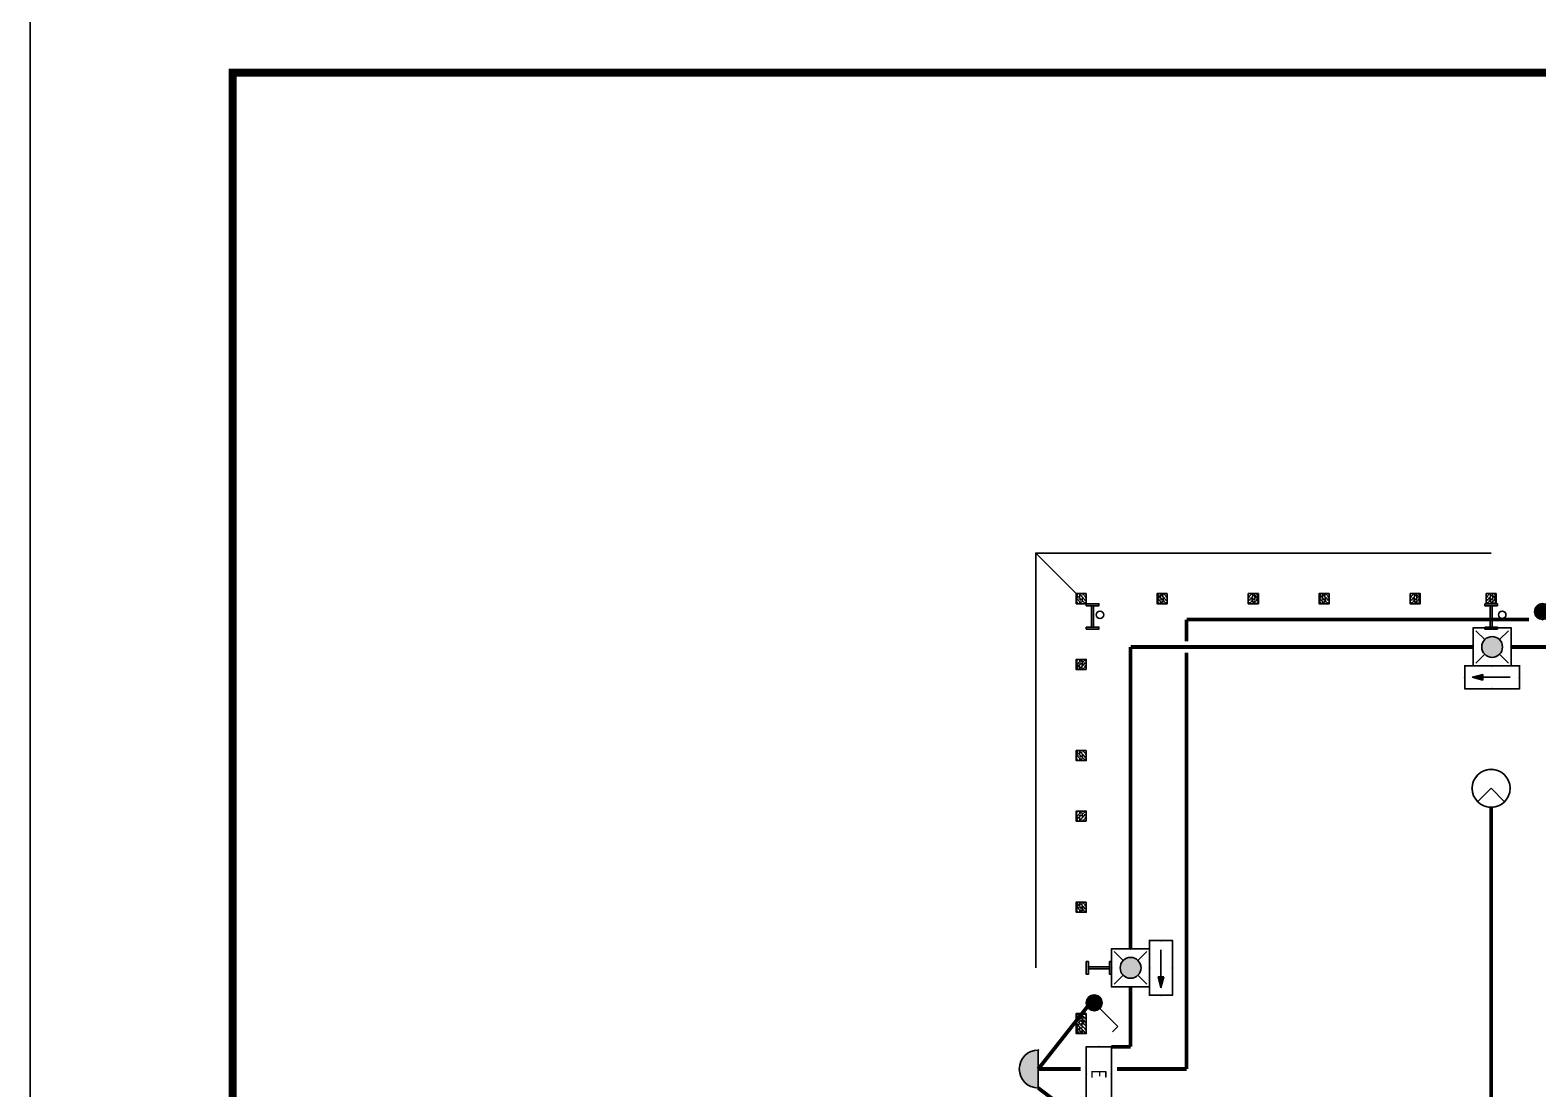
# Model space of a CAD drawing. Extents: x 1060579 to 1383165, y 581819 to 1037910.
# Drawn here: x 1236105 to 1265903, y 761727 to 782659 of the extents above; entities that cross this region are included whole.
import ezdxf
from ezdxf.enums import TextEntityAlignment as Align

# ---------------------------------------------------------------- set-up
doc = ezdxf.new("R2010")
doc.units = 0
doc.header["$LTSCALE"] = 1000
doc.header["$MEASUREMENT"] = 0
doc.linetypes.add('DASH', pattern=[0.35, 0.25, -0.1])
for name, color, linetype in [('EQUIP-照明', 3, 'Continuous'), ('GZ', 30, 'Continuous'), ('PUB_TITLE', 4, 'Continuous'), ('TEL_TEXT', 7, 'Continuous'), ('WIRE-应急', 2, 'DASH'), ('WIRE-照明', 1, 'Continuous'), ('刚柱', 2, 'Continuous'), ('卫浴', 7, 'Continuous'), ('散水', 32, 'Continuous')]:
    doc.layers.add(name, color=color, linetype=linetype)
doc.styles.add('_TEL_ATTDEF', font='GBENOR', dxfattribs={"width": 0.8, "height": 3, "bigfont": 'GBCBIG'})
doc.styles.add('_TEL_DIM', font='SIMPLEX', dxfattribs={"width": 0.8, "height": 3.5, "bigfont": 'HZTXT'})
doc.styles.get("Standard").update_dxf_attribs({"font": 'gbenor.shx', "bigfont": 'gbcbig.shx'})

# ---------------------------------------------------------------- blocks, each defined once
blk = doc.blocks.new('sdhfxdhnfdhx')
h = blk.add_hatch(color=256)
h.paths.add_polyline_path([(3050366, 936899), (3050616, 936899), (3050616, 936859), (3050366, 936859)])
h.paths.add_polyline_path([(3050511, 937319), (3050511, 936899), (3050471, 936899), (3050471, 937319)])
h.paths.add_polyline_path([(3050366, 937359), (3050616, 937359), (3050616, 937319), (3050366, 937319)])
for points in [[(3050366, 937359), (3050616, 937359), (3050616, 937319), (3050366, 937319)], [(3050511, 937319), (3050511, 936899), (3050471, 936899), (3050471, 937319)], [(3050366, 936899), (3050616, 936899), (3050616, 936859), (3050366, 936859)]]:
    blk.add_lwpolyline(points, close=True)
blk = doc.blocks.new('$equip$00002831')
for q in [(-0.354, -0.354), (0.354, -0.354)]:
    blk.add_line((0, 0), q)
at = {"const_width": 0.04}
blk.add_lwpolyline([(0.5, 0, 1), (-0.5, 0, 1), (0.5, 0, -2.700563)], format="xyb", dxfattribs=at)
blk.add_circle((0, 0), 0.5)
for p in [(0, 0.5), (-0.5, 0), (0.5, 0), (0, -0.5)]:
    blk.add_point(p)
at = {"color": 7, "style": '_TEL_DIM', "flags": 1}
for tag in ['A', 'REMARK']:
    blk.add_attdef(tag, text='', height=0.00002, dxfattribs=at).set_placement((0, 0), align=Align.MIDDLE_CENTER)
blk = doc.blocks.new('$equip$00002534')
for p, q in [((-0.72, 0.66), (-0.72, 0)), ((0.72, 0.66), (-0.72, 0.66)), ((0.72, 0), (0.72, 0.66)), ((-0.72, 0), (0.72, 0))]:
    blk.add_line(p, q)
at = {"const_width": 0.04}
blk.add_lwpolyline([(-0.72, 0.66), (-0.72, 0), (0.72, 0), (0.72, 0.66), (-0.72, 0.66), (-0.72, 0)], dxfattribs=at)
for p in [(0, 0.66), (-0.72, 0.33), (0, 0), (0.72, 0.33)]:
    blk.add_point(p)
at = {"color": 7, "style": '_TEL_DIM'}
blk.add_attdef('$TEXT$', text='', height=0.4, dxfattribs=at).set_placement((0, 0.33), align=Align.MIDDLE_CENTER)
at = {"color": 7, "style": '_TEL_DIM', "flags": 1}
blk.add_attdef('A', text='', height=0.00002, dxfattribs=at).set_placement((0, 0), align=Align.MIDDLE_CENTER)
blk = doc.blocks.new('$equip$00002604')
blk.add_hatch(color=256).paths.add_polyline_path([(0.275, 0.5, 1), (-0.274, 0.5, 1)])
for p, q in [((-0.429, 0.929), (-0.194, 0.694)), ((0.194, 0.694), (0.429, 0.929)), ((-0.429, 0.071), (-0.194, 0.306)), ((0.194, 0.306), (0.429, 0.071))]:
    blk.add_line(p, q)
at = {"const_width": 0.04}
blk.add_lwpolyline([(-0.5, 1), (-0.5, 0), (0.5, 0), (0.5, 1), (-0.5, 1), (-0.5, 0)], dxfattribs=at)
blk.add_lwpolyline([(-0.5, 1), (-0.5, 0), (0.5, 0), (0.5, 1)], close=True)
blk.add_circle((0, 0.5), 0.275)
for p in [(0, 1), (-0.5, 0.5), (0.5, 0.5), (0, 0)]:
    blk.add_point(p)
at = {"color": 7, "style": '_TEL_DIM', "flags": 1}
blk.add_attdef('A', text='', height=0.000025, dxfattribs=at).set_placement((0, 0), align=Align.MIDDLE_CENTER)
blk = doc.blocks.new('$equip$00002540')
blk.add_hatch(color=256).paths.add_polyline_path([(0.24, 0.372), (0.24, 0.228), (0.528, 0.3)])
for p, q in [((-0.72, 0.6), (-0.72, 0)), ((0.72, 0.6), (-0.72, 0.6)), ((0.72, 0), (0.72, 0.6)), ((-0.72, 0), (0.72, 0)), ((0.24, 0.372), (0.24, 0.228)), ((0.528, 0.3), (0.24, 0.372)), ((0.24, 0.228), (0.528, 0.3))]:
    blk.add_line(p, q)
at = {"color": 7}
blk.add_line((-0.48, 0.3), (0.48, 0.3), dxfattribs=at)
at = {"const_width": 0.04}
blk.add_lwpolyline([(-0.72, 0.6), (-0.72, 0), (0.72, 0), (0.72, 0.6), (-0.72, 0.6), (-0.72, 0)], dxfattribs=at)
for p in [(0, 0.6), (-0.72, 0.3), (0, 0), (0.72, 0.3)]:
    blk.add_point(p)
at = {"color": 7, "style": '_TEL_DIM', "flags": 1}
blk.add_attdef('A', text='', height=0.00002, dxfattribs=at).set_placement((0, 0), align=Align.MIDDLE_CENTER)
blk = doc.blocks.new('$equip$00001168')
blk.add_line((-0.5, 0), (0.5, 0))
blk.add_arc((0, 0), 0.5, 180, 0)
for p in [(-0.5, 0), (0, 0), (0.5, 0), (0, -0.5)]:
    blk.add_point(p)
for points in [[(0.433, -0.25), (-0.433, -0.25), (0.5, 0), (-0.5, 0)], [(0.25, -0.433), (-0.25, -0.433), (0.433, -0.25), (-0.433, -0.25)], [(0, -0.5), (0, -0.5), (0.25, -0.433), (-0.25, -0.433)]]:
    blk.add_solid(points)
at = {"flags": 9}
blk.add_attdef('A', (0, 0), '', height=0.00002, dxfattribs=at)
blk = doc.blocks.new('$equip$00001962')
for p, q in [((0.147, 0.356), (0.625, 0.833)), ((0.625, 0.833), (0.766, 0.692))]:
    blk.add_line(p, q)
blk.add_circle((0, 0.208), 0.208)
for p in [(0, 0.417), (-0.208, 0.208), (0, 0), (0.208, 0.208)]:
    blk.add_point(p)
for points in [[(0, 0.417), (0, 0.417), (-0.104, 0.389), (0.104, 0.389)], [(-0.18, 0.313), (0.18, 0.313), (-0.208, 0.208), (0.208, 0.208)], [(-0.18, 0.104), (0.18, 0.104), (-0.208, 0.208), (0.208, 0.208)], [(-0.104, 0.389), (0.104, 0.389), (-0.18, 0.313), (0.18, 0.313)], [(-0.104, 0.028), (0.104, 0.028), (-0.18, 0.104), (0.18, 0.104)], [(0, 0), (0, 0), (-0.104, 0.028), (0.104, 0.028)]]:
    blk.add_solid(points)
at = {"layer": 'TEL_TEXT', "style": '_TEL_DIM', "flags": 1}
blk.add_attdef('A', text='', height=0.00002, dxfattribs=at).set_placement((0, 0), align=Align.MIDDLE_CENTER)

msp = doc.modelspace()

# ---------------------------------------------------------------- hatches: boundary and pattern name
at = {"layer": 'GZ'}
h = msp.add_hatch(dxfattribs=at)
h.set_pattern_fill('钢筋混凝土', color=8, scale=20, style=0)
h.set_pattern_definition([(135, (1310363.753, 695713.577), (35.35534, 35.35534), []), (130, (1310363.75, 695713.58), (-143.45204, -12.55043), [15, -165]), (185, (1310363.75, 695713.58), (27.75027, 150.43843), [12, -132]), (79.5486, (1310351.8, 695712.53), (-115.70188, 137.8879), [12.74804, -140.22842]), (133.8158, (1310363.75, 695753.58), (-213.4482, -33.1038), [22.5, -247.5]), (83.3644, (1310345.97, 695750.82), (-186.93254, 194.82357), [19.12206, -210.3426]), (188.8158, (1310363.75, 695753.58), (-186.9324, 194.8237), [18, -198]), (159, (1310343.75, 695743.58), (-119.38141, -80.52378), [15, -165]), (214, (1310343.75, 695743.58), (-48.66307, 145.03), [12, -132]), (108.5486, (1310333.8, 695736.87), (-168.04453, 64.5061), [12.74804, -140.22842]), (142.5, (1310363.753, 695713.577), (-2.43197, 66.57877), [0, -130.4, 0, -134, 0, -132.5]), (172.5, (1310363.75, 695713.58), (-52.61391, 78.88234), [0, -76.4, 0, -127.4, 0, -50.5]), (212.5, (1310408.353, 695713.58), (-106.764487, -4.510974), [0, -50, 0, -156, 0, -207]), (222.5, (1310428.35, 695713.58), (-116.63723, 20.021), [0, -65, 0, -103.6, 0, -147])])
h.paths.add_polyline_path([(1256979, 771519), (1256779, 771519), (1256779, 771319), (1256979, 771319)])
h = msp.add_hatch(dxfattribs=at)
h.set_pattern_fill('钢筋混凝土', color=8, scale=20, style=0)
h.set_pattern_definition([(135, (1311963.505, 695713.577), (35.35534, 35.35534), []), (130, (1311963.5, 695713.58), (-143.45204, -12.55043), [15, -165]), (185, (1311963.5, 695713.58), (27.75027, 150.43843), [12, -132]), (79.5486, (1311951.55, 695712.53), (-115.70188, 137.8879), [12.74804, -140.22842]), (133.8158, (1311963.5, 695753.58), (-213.4482, -33.1038), [22.5, -247.5]), (83.3644, (1311945.72, 695750.82), (-186.93254, 194.82357), [19.12206, -210.3426]), (188.8158, (1311963.5, 695753.58), (-186.9324, 194.8237), [18, -198]), (159, (1311943.5, 695743.58), (-119.38141, -80.52378), [15, -165]), (214, (1311943.5, 695743.58), (-48.66307, 145.03), [12, -132]), (108.5486, (1311933.56, 695736.87), (-168.04453, 64.5061), [12.74804, -140.22842]), (142.5, (1311963.505, 695713.577), (-2.43197, 66.57877), [0, -130.4, 0, -134, 0, -132.5]), (172.5, (1311963.505, 695713.58), (-52.61391, 78.88234), [0, -76.4, 0, -127.4, 0, -50.5]), (212.5, (1312008.105, 695713.58), (-106.764487, -4.510974), [0, -50, 0, -156, 0, -207]), (222.5, (1312028.11, 695713.58), (-116.63723, 20.021), [0, -65, 0, -103.6, 0, -147])])
h.paths.add_polyline_path([(1258579, 771519), (1258379, 771519), (1258379, 771319), (1258579, 771319)])
h = msp.add_hatch(dxfattribs=at)
h.set_pattern_fill('钢筋混凝土', color=8, scale=20, style=0)
h.set_pattern_definition([(45, (1206794.22, 695713.577), (-35.35534, 35.35534), []), (50, (1206794.22, 695713.58), (143.45204, -12.55043), [15, -165]), (355, (1206794.22, 695713.58), (-27.75027, 150.43843), [12, -132]), (100.4514, (1206806.18, 695712.53), (115.70188, 137.8879), [12.74804, -140.22842]), (46.1842, (1206794.22, 695753.58), (213.4482, -33.1038), [22.5, -247.5]), (96.6356, (1206812, 695750.82), (186.93254, 194.82357), [19.12206, -210.3426]), (351.1842, (1206794.22, 695753.58), (186.9324, 194.8237), [18, -198]), (21, (1206814.22, 695743.58), (119.38141, -80.52378), [15, -165]), (326, (1206814.22, 695743.58), (48.66307, 145.03), [12, -132]), (71.4514, (1206824.17, 695736.87), (168.04453, 64.5061), [12.74804, -140.22842]), (37.5, (1206794.22, 695713.577), (2.43197, 66.57877), [0, -130.4, 0, -134, 0, -132.5]), (7.5, (1206794.22, 695713.58), (52.61391, 78.88234), [0, -76.4, 0, -127.4, 0, -50.5]), (327.5, (1206749.62, 695713.58), (106.764487, -4.510974), [0, -50, 0, -156, 0, -207]), (317.5, (1206729.62, 695713.58), (116.63723, 20.021), [0, -65, 0, -103.6, 0, -147])])
h.paths.add_polyline_path([(1260179, 771519), (1260379, 771519), (1260379, 771319), (1260179, 771319)])
h = msp.add_hatch(dxfattribs=at)
h.set_pattern_fill('钢筋混凝土', color=8, scale=20, style=0)
h.set_pattern_definition([(135, (1315163.81, 695713.577), (35.35534, 35.35534), []), (130, (1315163.81, 695713.58), (-143.45204, -12.55043), [15, -165]), (185, (1315163.81, 695713.58), (27.75027, 150.43843), [12, -132]), (79.5486, (1315151.86, 695712.53), (-115.70188, 137.8879), [12.74804, -140.22842]), (133.8158, (1315163.81, 695753.58), (-213.4482, -33.1038), [22.5, -247.5]), (83.3644, (1315146.02, 695750.82), (-186.93254, 194.82357), [19.12206, -210.3426]), (188.8158, (1315163.81, 695753.58), (-186.9324, 194.8237), [18, -198]), (159, (1315143.81, 695743.58), (-119.38141, -80.52378), [15, -165]), (214, (1315143.81, 695743.58), (-48.66307, 145.03), [12, -132]), (108.5486, (1315133.86, 695736.87), (-168.04453, 64.5061), [12.74804, -140.22842]), (142.5, (1315163.81, 695713.577), (-2.43197, 66.57877), [0, -130.4, 0, -134, 0, -132.5]), (172.5, (1315163.81, 695713.58), (-52.61391, 78.88234), [0, -76.4, 0, -127.4, 0, -50.5]), (212.5, (1315208.41, 695713.58), (-106.764487, -4.510974), [0, -50, 0, -156, 0, -207]), (222.5, (1315228.41, 695713.58), (-116.63723, 20.021), [0, -65, 0, -103.6, 0, -147])])
h.paths.add_polyline_path([(1261779, 771519), (1261579, 771519), (1261579, 771319), (1261779, 771319)])
h = msp.add_hatch(dxfattribs=at)
h.set_pattern_fill('钢筋混凝土', color=8, scale=20, style=0)
h.set_pattern_definition([(45, (1209994.526, 695713.577), (-35.35534, 35.35534), []), (50, (1209994.53, 695713.58), (143.45204, -12.55043), [15, -165]), (355, (1209994.53, 695713.58), (-27.75027, 150.43843), [12, -132]), (100.4514, (1210006.48, 695712.53), (115.70188, 137.8879), [12.74804, -140.22842]), (46.1842, (1209994.53, 695753.58), (213.4482, -33.1038), [22.5, -247.5]), (96.6356, (1210012.31, 695750.82), (186.93254, 194.82357), [19.12206, -210.3426]), (351.1842, (1209994.53, 695753.58), (186.9324, 194.8237), [18, -198]), (21, (1210014.53, 695743.58), (119.38141, -80.52378), [15, -165]), (326, (1210014.53, 695743.58), (48.66307, 145.03), [12, -132]), (71.4514, (1210024.47, 695736.87), (168.04453, 64.5061), [12.74804, -140.22842]), (37.5, (1209994.526, 695713.577), (2.43197, 66.57877), [0, -130.4, 0, -134, 0, -132.5]), (7.5, (1209994.526, 695713.58), (52.61391, 78.88234), [0, -76.4, 0, -127.4, 0, -50.5]), (327.5, (1209949.926, 695713.58), (106.764487, -4.510974), [0, -50, 0, -156, 0, -207]), (317.5, (1209929.93, 695713.58), (116.63723, 20.021), [0, -65, 0, -103.6, 0, -147])])
h.paths.add_polyline_path([(1263379, 771519), (1263579, 771519), (1263579, 771319), (1263379, 771319)])
h = msp.add_hatch(dxfattribs=at)
h.set_pattern_fill('钢筋混凝土', color=8, scale=20, style=0)
h.set_pattern_definition([(45, (1211494.47, 695713.577), (-35.35534, 35.35534), []), (50, (1211494.47, 695713.58), (143.45204, -12.55043), [15, -165]), (355, (1211494.47, 695713.58), (-27.75027, 150.43843), [12, -132]), (100.4514, (1211506.42, 695712.53), (115.70188, 137.8879), [12.74804, -140.22842]), (46.1842, (1211494.47, 695753.58), (213.4482, -33.1038), [22.5, -247.5]), (96.6356, (1211512.26, 695750.82), (186.93254, 194.82357), [19.12206, -210.3426]), (351.1842, (1211494.47, 695753.58), (186.9324, 194.8237), [18, -198]), (21, (1211514.47, 695743.58), (119.38141, -80.52378), [15, -165]), (326, (1211514.47, 695743.58), (48.66307, 145.03), [12, -132]), (71.4514, (1211524.42, 695736.87), (168.04453, 64.5061), [12.74804, -140.22842]), (37.5, (1211494.47, 695713.577), (2.43197, 66.57877), [0, -130.4, 0, -134, 0, -132.5]), (7.5, (1211494.47, 695713.58), (52.61391, 78.88234), [0, -76.4, 0, -127.4, 0, -50.5]), (327.5, (1211449.87, 695713.58), (106.764487, -4.510974), [0, -50, 0, -156, 0, -207]), (317.5, (1211429.87, 695713.58), (116.63723, 20.021), [0, -65, 0, -103.6, 0, -147])])
h.paths.add_polyline_path([(1264879, 771519), (1265079, 771519), (1265079, 771319), (1264879, 771319)])
h = msp.add_hatch(dxfattribs=at)
h.set_pattern_fill('钢筋混凝土', color=8, scale=20, style=0)
h.set_pattern_definition([(225, (1310363.753, 845823.623), (35.35534, -35.35534), []), (230, (1310363.75, 845823.62), (-143.45204, 12.55043), [15, -165]), (175, (1310363.75, 845823.62), (27.75027, -150.43843), [12, -132]), (280.4514, (1310351.8, 845824.67), (-115.70188, -137.8879), [12.74804, -140.22842]), (226.1842, (1310363.75, 845783.62), (-213.4482, 33.1038), [22.5, -247.5]), (276.6356, (1310345.97, 845786.38), (-186.93254, -194.82357), [19.12206, -210.3426]), (171.1842, (1310363.75, 845783.62), (-186.9324, -194.8237), [18, -198]), (201, (1310343.75, 845793.62), (-119.38141, 80.52378), [15, -165]), (146, (1310343.75, 845793.62), (-48.66307, -145.03), [12, -132]), (251.4514, (1310333.8, 845800.33), (-168.04453, -64.5061), [12.74804, -140.22842]), (217.5, (1310363.753, 845823.623), (-2.43197, -66.57877), [0, -130.4, 0, -134, 0, -132.5]), (187.5, (1310363.75, 845823.62), (-52.61391, -78.88234), [0, -76.4, 0, -127.4, 0, -50.5]), (147.5, (1310408.353, 845823.623), (-106.764487, 4.510974), [0, -50, 0, -156, 0, -207]), (137.5, (1310428.35, 845823.62), (-116.63723, -20.021), [0, -65, 0, -103.6, 0, -147])])
h.paths.add_polyline_path([(1256979, 770018), (1256779, 770018), (1256779, 770218), (1256979, 770218)])
h = msp.add_hatch(dxfattribs=at)
h.set_pattern_fill('钢筋混凝土', color=8, scale=20, style=0)
h.set_pattern_definition([(135, (1310363.753, 692613.295), (35.35534, 35.35534), []), (130, (1310363.75, 692613.3), (-143.45204, -12.55043), [15, -165]), (185, (1310363.75, 692613.3), (27.75027, 150.43843), [12, -132]), (79.5486, (1310351.8, 692612.25), (-115.70188, 137.8879), [12.74804, -140.22842]), (133.8158, (1310363.75, 692653.3), (-213.4482, -33.1038), [22.5, -247.5]), (83.3644, (1310345.97, 692650.54), (-186.93254, 194.82357), [19.12206, -210.3426]), (188.8158, (1310363.75, 692653.3), (-186.9324, 194.8237), [18, -198]), (159, (1310343.75, 692643.3), (-119.38141, -80.52378), [15, -165]), (214, (1310343.75, 692643.3), (-48.66307, 145.03), [12, -132]), (108.5486, (1310333.8, 692636.58), (-168.04453, 64.5061), [12.74804, -140.22842]), (142.5, (1310363.753, 692613.295), (-2.43197, 66.57877), [0, -130.4, 0, -134, 0, -132.5]), (172.5, (1310363.75, 692613.295), (-52.61391, 78.88234), [0, -76.4, 0, -127.4, 0, -50.5]), (212.5, (1310408.353, 692613.295), (-106.764487, -4.510974), [0, -50, 0, -156, 0, -207]), (222.5, (1310428.35, 692613.29), (-116.63723, 20.021), [0, -65, 0, -103.6, 0, -147])])
h.paths.add_polyline_path([(1256979, 768418), (1256779, 768418), (1256779, 768218), (1256979, 768218)])
h = msp.add_hatch(dxfattribs=at)
h.set_pattern_fill('钢筋混凝土', color=8, scale=20, style=0)
h.set_pattern_definition([(225, (1310363.753, 842824.11), (35.35534, -35.35534), []), (230, (1310363.75, 842824.11), (-143.45204, 12.55043), [15, -165]), (175, (1310363.75, 842824.11), (27.75027, -150.43843), [12, -132]), (280.4514, (1310351.8, 842825.15), (-115.70188, -137.8879), [12.74804, -140.22842]), (226.1842, (1310363.75, 842784.1), (-213.4482, 33.1038), [22.5, -247.5]), (276.6356, (1310345.97, 842786.87), (-186.93254, -194.82357), [19.12206, -210.3426]), (171.1842, (1310363.75, 842784.1), (-186.9324, -194.8237), [18, -198]), (201, (1310343.75, 842794.11), (-119.38141, 80.52378), [15, -165]), (146, (1310343.75, 842794.11), (-48.66307, -145.03), [12, -132]), (251.4514, (1310333.8, 842800.82), (-168.04453, -64.5061), [12.74804, -140.22842]), (217.5, (1310363.753, 842824.11), (-2.43197, -66.57877), [0, -130.4, 0, -134, 0, -132.5]), (187.5, (1310363.75, 842824.11), (-52.61391, -78.88234), [0, -76.4, 0, -127.4, 0, -50.5]), (147.5, (1310408.353, 842824.11), (-106.764487, 4.510974), [0, -50, 0, -156, 0, -207]), (137.5, (1310428.35, 842824.11), (-116.63723, -20.021), [0, -65, 0, -103.6, 0, -147])])
h.paths.add_polyline_path([(1256979, 767019), (1256779, 767019), (1256779, 767219), (1256979, 767219)])
h = msp.add_hatch(dxfattribs=at)
h.set_pattern_fill('钢筋混凝土', color=8, scale=20, style=0)
h.set_pattern_definition([(135, (1310363.753, 689613.78), (35.35534, 35.35534), []), (130, (1310363.75, 689613.78), (-143.45204, -12.55043), [15, -165]), (185, (1310363.75, 689613.78), (27.75027, 150.43843), [12, -132]), (79.5486, (1310351.8, 689612.73), (-115.70188, 137.8879), [12.74804, -140.22842]), (133.8158, (1310363.75, 689653.78), (-213.4482, -33.1038), [22.5, -247.5]), (83.3644, (1310345.97, 689651.02), (-186.93254, 194.82357), [19.12206, -210.3426]), (188.8158, (1310363.75, 689653.78), (-186.9324, 194.8237), [18, -198]), (159, (1310343.75, 689643.78), (-119.38141, -80.52378), [15, -165]), (214, (1310343.75, 689643.78), (-48.66307, 145.03), [12, -132]), (108.5486, (1310333.8, 689637.07), (-168.04453, 64.5061), [12.74804, -140.22842]), (142.5, (1310363.753, 689613.78), (-2.43197, 66.57877), [0, -130.4, 0, -134, 0, -132.5]), (172.5, (1310363.75, 689613.78), (-52.61391, 78.88234), [0, -76.4, 0, -127.4, 0, -50.5]), (212.5, (1310408.353, 689613.78), (-106.764487, -4.510974), [0, -50, 0, -156, 0, -207]), (222.5, (1310428.35, 689613.78), (-116.63723, 20.021), [0, -65, 0, -103.6, 0, -147])])
h.paths.add_polyline_path([(1256979, 765419), (1256779, 765419), (1256779, 765219), (1256979, 765219)])
h = msp.add_hatch(dxfattribs=at)
h.set_pattern_fill('钢筋混凝土', color=8, scale=20, style=0)
h.set_pattern_definition([(135, (1310363.753, 687163.577), (35.35534, 35.35534), []), (130, (1310363.75, 687163.58), (-143.45204, -12.55043), [15, -165]), (185, (1310363.75, 687163.58), (27.75027, 150.43843), [12, -132]), (79.5486, (1310351.8, 687162.53), (-115.70188, 137.8879), [12.74804, -140.22842]), (133.8158, (1310363.75, 687203.58), (-213.4482, -33.1038), [22.5, -247.5]), (83.3644, (1310345.97, 687200.82), (-186.93254, 194.82357), [19.12206, -210.3426]), (188.8158, (1310363.75, 687203.58), (-186.9324, 194.8237), [18, -198]), (159, (1310343.75, 687193.58), (-119.38141, -80.52378), [15, -165]), (214, (1310343.75, 687193.58), (-48.66307, 145.03), [12, -132]), (108.5486, (1310333.8, 687186.87), (-168.04453, 64.5061), [12.74804, -140.22842]), (142.5, (1310363.753, 687163.577), (-2.43197, 66.57877), [0, -130.4, 0, -134, 0, -132.5]), (172.5, (1310363.75, 687163.58), (-52.61391, 78.88234), [0, -76.4, 0, -127.4, 0, -50.5]), (212.5, (1310408.353, 687163.58), (-106.764487, -4.510974), [0, -50, 0, -156, 0, -207]), (222.5, (1310428.35, 687163.58), (-116.63723, 20.021), [0, -65, 0, -103.6, 0, -147])])
h.paths.add_polyline_path([(1256979, 763219), (1256779, 763219), (1256779, 762819), (1256979, 762819)])

# ---------------------------------------------------------------- linework, layer by layer
at = {"layer": 'GZ', "color": 8}
for points in [[(1256979, 771519), (1256779, 771519), (1256779, 771319), (1256979, 771319)], [(1258579, 771519), (1258379, 771519), (1258379, 771319), (1258579, 771319)], [(1260179, 771519), (1260379, 771519), (1260379, 771319), (1260179, 771319)], [(1261779, 771519), (1261579, 771519), (1261579, 771319), (1261779, 771319)], [(1263379, 771519), (1263579, 771519), (1263579, 771319), (1263379, 771319)], [(1264879, 771519), (1265079, 771519), (1265079, 771319), (1264879, 771319)], [(1256979, 770018), (1256779, 770018), (1256779, 770218), (1256979, 770218)], [(1256979, 768418), (1256779, 768418), (1256779, 768218), (1256979, 768218)], [(1256979, 767019), (1256779, 767019), (1256779, 767219), (1256979, 767219)], [(1256979, 765419), (1256779, 765419), (1256779, 765219), (1256979, 765219)], [(1256979, 763219), (1256779, 763219), (1256779, 762819), (1256979, 762819)]]:
    msp.add_lwpolyline(points, close=True, dxfattribs=at)
at = {"layer": 'PUB_TITLE'}
msp.add_lwpolyline([(1236105, 716219), (1354985, 716219), (1354985, 783419), (1236105, 783419)], close=True, dxfattribs=at)
at = {"layer": 'PUB_TITLE', "const_width": 160}
msp.add_lwpolyline([(1240105, 717819), (1353385, 717819), (1353385, 781819), (1240105, 781819)], close=True, dxfattribs=at)
at = {"layer": 'WIRE-应急', "linetype": 'DASH', "const_width": 75}
for points in [[(1257854, 764494), (1257854, 770464)], [(1257854, 770464), (1264624, 770464)], [(1265374, 770464), (1272624, 770444)], [(1257854, 762559), (1257854, 763744)], [(1257474, 762559), (1257854, 762559)]]:
    msp.add_lwpolyline(points, dxfattribs=at)
at = {"layer": 'WIRE-照明', "linetype": 'Continuous', "const_width": 75}
for points in [[(1258960, 770576), (1258960, 771005)], [(1258960, 771005), (1265726, 771005)], [(1258960, 762119), (1258960, 770351)], [(1264979, 760844), (1264979, 767294)], [(1256029, 762119), (1257000, 763351)], [(1256029, 762119), (1256867, 762119)], [(1257587, 762119), (1258960, 762119)], [(1256029, 761744), (1256979, 761019)]]:
    msp.add_lwpolyline(points, dxfattribs=at)
at = {"layer": '卫浴', "color": 8}
for centre in [(1257248, 771099), (1265198, 771099)]:
    msp.add_circle(centre, 75, dxfattribs=at)
at = {"layer": '散水', "color": 8}
msp.add_line((1255979, 772319), (1256779, 771519), dxfattribs=at)
msp.add_lwpolyline([(1255979, 764119), (1255979, 772319), (1264979, 772319)], dxfattribs=at)

# ---------------------------------------------------------------- block references
at = {"layer": 'EQUIP-照明', "yscale": 750, "zscale": 750}
for name, p, xscale, rotation in [('$equip$00001962', (1265995, 771319), -750, 180), ('$equip$00002604', (1264999, 770839), 750, 180), ('$equip$00002540', (1264999, 770089), 750, 180), ('$equip$00002540', (1258229, 764119), 750, 270), ('$equip$00002604', (1257479, 764119), 750, 270), ('$equip$00001962', (1256979, 763429), 750, 270), ('$equip$00001168', (1256029, 762119), 750, 270)]:
    msp.add_blockref(name, p, dxfattribs=dict(at, xscale=xscale, rotation=rotation))
at = {"layer": 'EQUIP-照明', "xscale": 750, "yscale": 750, "zscale": 750}
msp.add_blockref('$equip$00002831', (1264979, 767669), dxfattribs=at)
at = {"layer": 'EQUIP-照明'}
ref = msp.add_blockref('$equip$00002534', (1256979, 762019), dxfattribs=dict(at, xscale=750, yscale=750, zscale=750, rotation=270))
ref.add_attrib('$TEXT$', 'E', dxfattribs={"layer": '0', "color": 7, "height": 300, "rotation": 270, "style": '_TEL_ATTDEF'}).set_placement((1257227, 762019), align=Align.MIDDLE_CENTER)
at = {"layer": '刚柱', "color": 8}
for p in [(-1793387, -166041), (-1785512, -166041)]:
    msp.add_blockref('sdhfxdhnfdhx', p, dxfattribs=at)
at = {"layer": '刚柱', "color": 8, "rotation": 270}
msp.add_blockref('sdhfxdhnfdhx', (320120, 3814610), dxfattribs=at)

doc.saveas('drawing.dxf')
